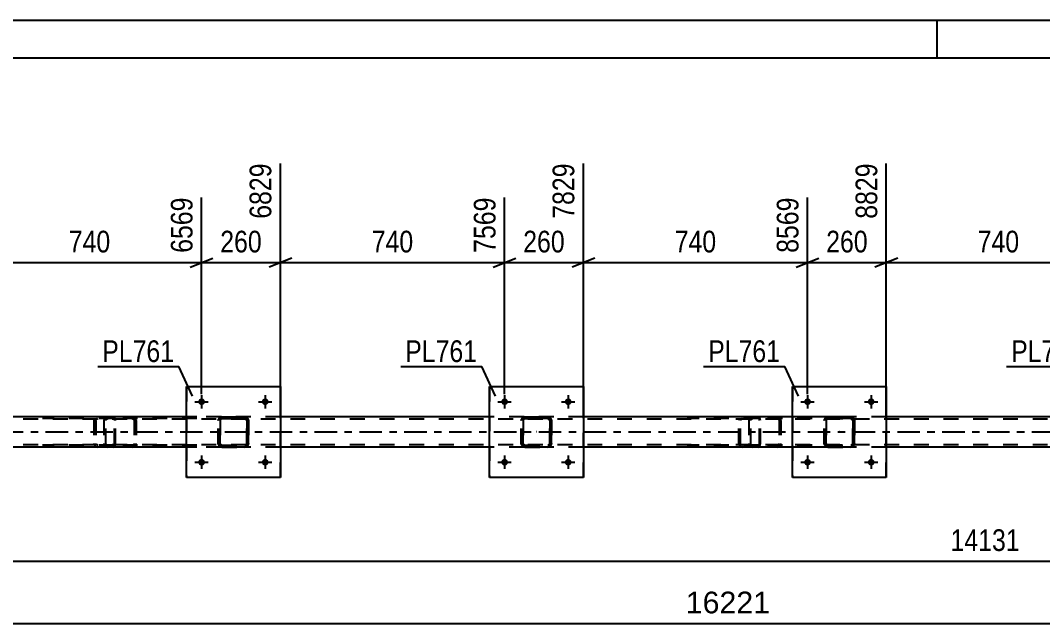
# Model space of a CAD drawing. Header units: millimetres. Extents: x 0 to 841, y 0 to 594.
# Drawn here: x 300 to 434.9, y 514.3 to 594 of the extents above; entities that cross this region are included whole.
import ezdxf

# ---------------------------------------------------------------- set-up
doc = ezdxf.new("R2010")
doc.units = ezdxf.units.MM
doc.linetypes.add('DXK_LINE_DOT2', pattern=[3.9198, 1.9599, -1.9599])
doc.linetypes.add('DXK_LINE_DOT3', pattern=[5.9187, 2.979, -0.9799, 0.9799, -0.9799])
doc.styles.add('Arial', font='ARIAL.TTF', dxfattribs={"height": 0.2})
doc.styles.add('Arial Narrow', font='ARIALN.TTF', dxfattribs={"height": 0.2})

# ---------------------------------------------------------------- blocks, each defined once
blk = doc.blocks.new('Unknown-317306913-1117')
at = {"color": 5, "linetype": 'Continuous'}
for p, q in [((841, 594), (0, 594)), ((421, 589), (421, 594)), ((836, 589), (5, 589))]:
    blk.add_line(p, q, dxfattribs=at)
blk = doc.blocks.new('Part-317306913-1240 - 1234')
at = {"color": 7, "linetype": 'DXK_LINE_DOT2'}
for p, q in [((312.25, 541.63), (302.85, 541.63)), ((312.25, 541.39), (302.85, 541.39)), ((309.69, 541.31), (309.66, 541.15)), ((309.66, 541.15), (309.66, 538.11)), ((309.7, 541.33), (309.69, 541.31)), ((309.91, 541.15), (309.93, 541.24)), ((309.91, 541.15), (309.91, 538.11)), ((309.93, 541.24), (309.98, 541.32)), ((310.16, 541.63), (309.97, 541.59)), ((309.98, 541.32), (310.06, 541.37)), ((310.06, 541.37), (310.16, 541.39)), ((310.98, 541.63), (310.98, 541.39)), ((312.36, 541.59), (312.25, 541.63)), ((312.25, 541.39), (312.3, 541.37)), ((312.3, 541.37), (312.35, 541.32)), ((312.35, 541.32), (312.38, 541.24)), ((312.44, 541.49), (312.36, 541.59)), ((312.38, 541.24), (312.39, 541.15)), ((312.39, 538.11), (312.39, 541.15)), ((312.5, 541.33), (312.44, 541.49)), ((312.52, 541.15), (312.5, 541.33)), ((312.52, 538.11), (312.52, 541.15)), ((312.25, 537.87), (302.85, 537.87)), ((312.25, 537.63), (302.85, 537.63)), ((309.66, 538.11), (309.66, 538.07)), ((309.66, 538.07), (309.69, 537.97)), ((309.69, 537.97), (309.7, 537.92)), ((309.93, 538.02), (309.91, 538.11)), ((309.98, 537.94), (309.93, 538.02)), ((309.97, 537.66), (310.16, 537.63)), ((310.06, 537.89), (309.98, 537.94)), ((310.16, 537.87), (310.06, 537.89)), ((310.98, 537.63), (310.98, 537.87)), ((312.3, 537.89), (312.25, 537.87)), ((312.25, 537.63), (312.36, 537.66)), ((312.35, 537.94), (312.3, 537.89)), ((312.38, 538.02), (312.35, 537.94)), ((312.36, 537.66), (312.44, 537.77)), ((312.39, 538.11), (312.38, 538.02)), ((312.44, 537.77), (312.5, 537.92)), ((312.5, 537.92), (312.52, 538.11))]:
    blk.add_line(p, q, dxfattribs=at)
blk.add_arc((310.15, 538.12), 0.492, 203.8494, 248.8059, dxfattribs=at)
blk = doc.blocks.new('Part-317306913-1422 - 1234')
at = {"color": 7, "linetype": 'DXK_LINE_DOT2'}
for p, q in [((311.01, 541.31), (310.98, 541.15)), ((310.98, 541.15), (310.98, 538.11)), ((311.01, 541.33), (311.01, 541.31)), ((311.23, 541.15), (311.25, 541.24)), ((311.23, 538.11), (311.23, 541.15)), ((311.25, 541.24), (311.31, 541.32)), ((311.49, 541.63), (311.29, 541.59)), ((311.31, 541.32), (311.39, 541.37)), ((311.39, 541.37), (311.49, 541.39)), ((323.26, 541.63), (311.49, 541.63)), ((323.26, 541.39), (311.49, 541.39)), ((314.92, 541.59), (314.72, 541.63)), ((314.72, 541.39), (314.82, 541.37)), ((314.82, 541.37), (314.9, 541.32)), ((314.9, 541.32), (314.96, 541.24)), ((314.96, 541.24), (314.98, 541.15)), ((314.98, 541.15), (314.98, 538.11)), ((315.2, 541.31), (315.19, 541.33)), ((315.23, 541.15), (315.2, 541.31)), ((315.23, 541.15), (315.23, 538.11)), ((310.98, 538.11), (310.98, 538.07)), ((310.98, 538.07), (311, 537.97)), ((311, 537.97), (311.01, 537.92)), ((311.25, 538.02), (311.23, 538.11)), ((311.31, 537.94), (311.25, 538.02)), ((311.29, 537.66), (311.49, 537.63)), ((311.39, 537.89), (311.31, 537.94)), ((311.49, 537.87), (311.39, 537.89)), ((323.26, 537.87), (311.49, 537.87)), ((323.26, 537.63), (311.49, 537.63)), ((314.82, 537.89), (314.72, 537.87)), ((314.72, 537.63), (314.92, 537.66)), ((314.9, 537.94), (314.82, 537.89)), ((314.96, 538.02), (314.9, 537.94)), ((314.98, 538.11), (314.96, 538.02)), ((315.19, 537.92), (315.2, 537.97)), ((315.2, 537.97), (315.23, 538.07)), ((315.23, 538.07), (315.23, 538.11))]:
    blk.add_line(p, q, dxfattribs=at)
for centre, start, end in [((314.74, 541.13), 24.32, 69.2417), ((311.47, 538.13), 204.32, 249.2417), ((314.74, 538.13), 290.7583, 335.68)]:
    blk.add_arc(centre, 0.496, start, end, dxfattribs=at)
blk = doc.blocks.new('Part-317306913-1241 - 1234')
at = {"color": 7, "linetype": 'DXK_LINE_DOT2'}
for p, q in [((397.39, 541.63), (387.98, 541.63)), ((397.39, 541.39), (387.98, 541.39)), ((394.83, 541.31), (394.79, 541.15)), ((394.79, 538.11), (394.79, 541.15)), ((394.83, 541.33), (394.83, 541.31)), ((395.04, 541.15), (395.06, 541.24)), ((395.04, 538.11), (395.04, 541.15)), ((395.06, 541.24), (395.12, 541.32)), ((395.29, 541.63), (395.1, 541.59)), ((395.12, 541.32), (395.2, 541.37)), ((395.2, 541.37), (395.29, 541.39)), ((396.11, 541.63), (396.11, 541.39)), ((397.49, 541.59), (397.39, 541.63)), ((397.39, 541.39), (397.44, 541.37)), ((397.44, 541.37), (397.48, 541.32)), ((397.48, 541.32), (397.51, 541.24)), ((397.58, 541.49), (397.49, 541.59)), ((397.51, 541.24), (397.52, 541.15)), ((397.52, 538.11), (397.52, 541.15)), ((397.64, 541.33), (397.58, 541.49)), ((397.66, 541.15), (397.64, 541.33)), ((397.66, 538.11), (397.66, 541.15)), ((397.39, 537.87), (387.98, 537.87)), ((397.39, 537.63), (387.98, 537.63)), ((394.79, 538.11), (394.8, 538.07)), ((394.8, 538.07), (394.82, 537.97)), ((394.82, 537.97), (394.83, 537.92)), ((395.06, 538.02), (395.04, 538.11)), ((395.12, 537.94), (395.06, 538.02)), ((395.1, 537.66), (395.29, 537.63)), ((395.2, 537.89), (395.12, 537.94)), ((395.29, 537.87), (395.2, 537.89)), ((396.11, 537.63), (396.11, 537.87)), ((397.44, 537.89), (397.39, 537.87)), ((397.39, 537.63), (397.49, 537.66)), ((397.48, 537.94), (397.44, 537.89)), ((397.51, 538.02), (397.48, 537.94)), ((397.49, 537.66), (397.58, 537.77)), ((397.52, 538.11), (397.51, 538.02)), ((397.58, 537.77), (397.64, 537.92)), ((397.64, 537.92), (397.66, 538.11))]:
    blk.add_line(p, q, dxfattribs=at)
blk.add_arc((395.28, 538.12), 0.492, 203.8494, 248.8059, dxfattribs=at)
blk = doc.blocks.new('Part-317306913-1372 - 1234')
at = {"color": 2, "linetype": 'Continuous'}
for p, q in [((401.88, 533.63), (401.88, 545.63)), ((401.88, 545.63), (401.88, 545.63)), ((401.88, 545.63), (414.28, 545.63)), ((414.28, 545.63), (414.28, 533.63)), ((401.88, 533.63), (401.88, 533.63)), ((414.28, 533.63), (401.88, 533.63))]:
    blk.add_line(p, q, dxfattribs=at)
at = {"color": 7, "linetype": 'DXK_LINE_DOT2'}
for p, q in [((401.88, 545.63), (401.88, 533.63)), ((401.88, 545.63), (401.88, 545.63)), ((414.28, 533.63), (414.28, 545.63)), ((401.88, 533.63), (401.88, 533.63))]:
    blk.add_line(p, q, dxfattribs=at)
blk = doc.blocks.new('Part-317306913-1355 - 1234')
at = {"color": 7, "linetype": 'DXK_LINE_DOT2'}
for p, q in [((326.07, 541.15), (326.11, 541.33)), ((326.07, 541.15), (326.08, 541.15)), ((326.07, 538.11), (326.07, 541.15)), ((326.12, 541.33), (326.08, 541.15)), ((326.08, 538.11), (326.08, 541.15)), ((326.33, 541.24), (326.31, 541.15)), ((326.32, 541.15), (326.31, 541.15)), ((326.31, 541.15), (326.31, 538.11)), ((326.32, 541.15), (326.34, 541.24)), ((326.32, 538.11), (326.32, 541.15)), ((326.38, 541.32), (326.33, 541.24)), ((326.34, 541.24), (326.39, 541.32)), ((326.37, 541.59), (326.55, 541.63)), ((326.56, 541.63), (326.38, 541.59)), ((326.46, 541.37), (326.38, 541.32)), ((326.39, 541.32), (326.47, 541.37)), ((326.55, 541.39), (326.46, 541.37)), ((326.47, 541.37), (326.56, 541.39)), ((326.56, 541.63), (326.55, 541.63)), ((326.55, 541.63), (329.59, 541.63)), ((326.55, 541.39), (326.56, 541.39)), ((329.59, 541.39), (326.55, 541.39)), ((326.56, 541.63), (329.6, 541.63)), ((326.56, 541.39), (329.6, 541.39)), ((329.59, 541.63), (329.6, 541.63)), ((329.59, 541.63), (329.78, 541.59)), ((329.6, 541.39), (329.59, 541.39)), ((329.69, 541.37), (329.59, 541.39)), ((329.78, 541.59), (329.6, 541.63)), ((329.6, 541.39), (329.69, 541.37)), ((329.69, 541.37), (329.69, 541.37)), ((329.69, 541.37), (329.77, 541.32)), ((329.76, 541.32), (329.69, 541.37)), ((329.82, 541.24), (329.76, 541.32)), ((329.77, 541.32), (329.82, 541.24)), ((329.82, 541.24), (329.84, 541.15)), ((329.83, 541.15), (329.82, 541.24)), ((329.84, 541.15), (329.83, 541.15)), ((329.83, 541.15), (329.83, 538.11)), ((329.84, 538.11), (329.84, 541.15)), ((330.04, 541.33), (330.07, 541.15)), ((330.08, 541.15), (330.04, 541.33)), ((330.08, 541.15), (330.07, 541.15)), ((330.07, 541.15), (330.07, 538.11)), ((330.08, 538.11), (330.08, 541.15)), ((326.08, 538.11), (326.07, 538.11)), ((326.11, 537.92), (326.07, 538.11)), ((326.08, 538.11), (326.12, 537.92)), ((326.31, 538.11), (326.32, 538.11)), ((326.31, 538.11), (326.33, 538.02)), ((326.34, 538.01), (326.32, 538.11)), ((326.33, 538.02), (326.38, 537.94)), ((326.39, 537.94), (326.34, 538.01)), ((326.37, 537.66), (326.38, 537.66)), ((326.55, 537.63), (326.37, 537.66)), ((326.38, 537.94), (326.46, 537.89)), ((326.38, 537.66), (326.56, 537.63)), ((326.47, 537.88), (326.39, 537.94)), ((326.46, 537.89), (326.55, 537.87)), ((326.56, 537.87), (326.47, 537.88)), ((326.56, 537.87), (326.55, 537.87)), ((326.55, 537.87), (329.59, 537.87)), ((326.56, 537.63), (326.55, 537.63)), ((326.55, 537.63), (329.59, 537.63)), ((326.56, 537.87), (329.6, 537.87)), ((326.56, 537.63), (329.6, 537.63)), ((329.59, 537.87), (329.69, 537.89)), ((329.59, 537.87), (329.6, 537.87)), ((329.78, 537.66), (329.59, 537.63)), ((329.59, 537.63), (329.6, 537.63)), ((329.69, 537.88), (329.6, 537.87)), ((329.6, 537.63), (329.78, 537.66)), ((329.77, 537.94), (329.69, 537.88)), ((329.69, 537.89), (329.76, 537.94)), ((329.76, 537.94), (329.82, 538.02)), ((329.82, 538.01), (329.77, 537.94)), ((329.84, 538.11), (329.82, 538.01)), ((329.82, 538.02), (329.83, 538.11)), ((329.83, 538.11), (329.84, 538.11)), ((330.07, 538.11), (330.04, 537.92)), ((330.04, 537.92), (330.08, 538.11)), ((330.07, 538.11), (330.08, 538.11))]:
    blk.add_line(p, q, dxfattribs=at)
at = {"color": 7, "linetype": 'DXK_LINE_DOT3'}
blk.add_line((328.08, 539.63), (328.07, 539.63), dxfattribs=at)
at = {"color": 7, "linetype": 'DXK_LINE_DOT2'}
for centre, start, end in [((326.55, 541.15), 112.5, 157.5), ((326.56, 541.15), 112.5, 157.5), ((329.59, 541.15), 22.5, 67.5), ((329.6, 541.15), 22.5, 67.5), ((326.55, 538.11), 202.5, 247.5), ((326.56, 538.11), 202.5, 247.5), ((329.59, 538.11), 292.5, 337.5), ((329.6, 538.11), 292.5, 337.5)]:
    blk.add_arc(centre, 0.48, start, end, dxfattribs=at)
blk = doc.blocks.new('Part-317306913-1360 - 1234')
at = {"color": 2, "linetype": 'Continuous'}
for p, q in [((321.88, 533.63), (321.88, 545.63)), ((321.88, 545.63), (321.88, 545.63)), ((321.88, 545.63), (334.28, 545.63)), ((334.28, 545.63), (334.28, 533.63)), ((321.88, 533.63), (321.88, 533.63)), ((334.28, 533.63), (321.88, 533.63))]:
    blk.add_line(p, q, dxfattribs=at)
at = {"color": 7, "linetype": 'DXK_LINE_DOT2'}
for p, q in [((321.88, 545.63), (321.88, 533.63)), ((321.88, 545.63), (321.88, 545.63)), ((334.28, 533.63), (334.28, 545.63)), ((321.88, 533.63), (321.88, 533.63))]:
    blk.add_line(p, q, dxfattribs=at)
blk = doc.blocks.new('Part-317306913-1361 - 1234')
at = {"color": 7, "linetype": 'DXK_LINE_DOT2'}
for p, q in [((366.08, 541.15), (366.11, 541.33)), ((366.12, 541.33), (366.08, 541.15)), ((366.08, 538.11), (366.08, 541.15)), ((366.08, 541.15), (366.08, 541.15)), ((366.08, 538.11), (366.08, 541.15)), ((366.32, 541.15), (366.34, 541.24)), ((366.34, 541.24), (366.32, 541.15)), ((366.32, 538.11), (366.32, 541.15)), ((366.32, 541.15), (366.32, 541.15)), ((366.32, 541.15), (366.32, 538.11)), ((366.34, 541.24), (366.39, 541.32)), ((366.39, 541.32), (366.34, 541.24)), ((366.37, 541.59), (366.56, 541.63)), ((366.56, 541.63), (366.38, 541.59)), ((366.39, 541.32), (366.47, 541.37)), ((366.46, 541.37), (366.39, 541.32)), ((366.56, 541.39), (366.46, 541.37)), ((366.47, 541.37), (366.56, 541.39)), ((366.56, 541.63), (369.6, 541.63)), ((366.56, 541.63), (366.56, 541.63)), ((366.56, 541.63), (369.6, 541.63)), ((366.56, 541.39), (369.6, 541.39)), ((366.56, 541.39), (366.56, 541.39)), ((369.6, 541.39), (366.56, 541.39)), ((369.6, 541.63), (369.6, 541.63)), ((369.6, 541.63), (369.78, 541.59)), ((369.79, 541.59), (369.6, 541.63)), ((369.6, 541.39), (369.6, 541.39)), ((369.6, 541.39), (369.69, 541.37)), ((369.69, 541.37), (369.6, 541.39)), ((369.69, 541.37), (369.69, 541.37)), ((369.69, 541.37), (369.77, 541.32)), ((369.77, 541.32), (369.69, 541.37)), ((369.77, 541.32), (369.82, 541.24)), ((369.82, 541.24), (369.77, 541.32)), ((369.82, 541.24), (369.84, 541.15)), ((369.84, 541.15), (369.82, 541.24)), ((369.84, 538.11), (369.84, 541.15)), ((369.84, 541.15), (369.84, 541.15)), ((369.84, 541.15), (369.84, 538.11)), ((370.04, 541.33), (370.08, 541.15)), ((370.08, 541.15), (370.04, 541.33)), ((370.08, 538.11), (370.08, 541.15)), ((370.08, 541.15), (370.08, 541.15)), ((370.08, 541.15), (370.08, 538.11)), ((366.08, 538.11), (366.08, 538.11)), ((366.11, 537.92), (366.08, 538.11)), ((366.08, 538.11), (366.12, 537.92)), ((366.32, 538.11), (366.32, 538.11)), ((366.34, 538.01), (366.32, 538.11)), ((366.32, 538.11), (366.34, 538.02)), ((366.34, 538.02), (366.39, 537.94)), ((366.39, 537.94), (366.34, 538.01)), ((366.37, 537.66), (366.38, 537.66)), ((366.56, 537.63), (366.37, 537.66)), ((366.38, 537.66), (366.56, 537.63)), ((366.47, 537.88), (366.39, 537.94)), ((366.39, 537.94), (366.46, 537.89)), ((366.46, 537.89), (366.56, 537.87)), ((366.56, 537.87), (366.47, 537.88)), ((366.56, 537.87), (369.6, 537.87)), ((366.56, 537.87), (366.56, 537.87)), ((366.56, 537.87), (369.6, 537.87)), ((366.56, 537.63), (369.6, 537.63)), ((366.56, 537.63), (366.56, 537.63)), ((366.56, 537.63), (369.6, 537.63)), ((369.6, 537.87), (369.69, 537.89)), ((369.69, 537.88), (369.6, 537.87)), ((369.6, 537.87), (369.6, 537.87)), ((369.78, 537.66), (369.6, 537.63)), ((369.6, 537.63), (369.79, 537.66)), ((369.6, 537.63), (369.6, 537.63)), ((369.77, 537.94), (369.69, 537.88)), ((369.69, 537.89), (369.77, 537.94)), ((369.77, 537.94), (369.82, 538.02)), ((369.82, 538.01), (369.77, 537.94)), ((369.84, 538.11), (369.82, 538.01)), ((369.82, 538.02), (369.84, 538.11)), ((369.84, 538.11), (369.84, 538.11)), ((370.08, 538.11), (370.04, 537.92)), ((370.04, 537.92), (370.08, 538.11)), ((370.08, 538.11), (370.08, 538.11))]:
    blk.add_line(p, q, dxfattribs=at)
at = {"color": 7, "linetype": 'DXK_LINE_DOT3'}
blk.add_line((368.08, 539.63), (368.07, 539.63), dxfattribs=at)
at = {"color": 7, "linetype": 'DXK_LINE_DOT2'}
for centre, start, end in [((366.56, 541.15), 112.5, 157.5), ((366.56, 541.15), 112.5, 157.5), ((369.6, 541.15), 22.5, 67.5), ((369.6, 541.15), 22.5, 67.5), ((366.56, 538.11), 202.5, 247.5), ((366.56, 538.11), 202.5, 247.5), ((369.6, 538.11), 292.5, 337.5), ((369.6, 538.11), 292.5, 337.5)]:
    blk.add_arc(centre, 0.48, start, end, dxfattribs=at)
blk = doc.blocks.new('Part-317306913-1366 - 1234')
at = {"color": 2, "linetype": 'Continuous'}
for p, q in [((361.88, 533.63), (361.88, 545.63)), ((361.88, 545.63), (361.88, 545.63)), ((361.88, 545.63), (374.28, 545.63)), ((374.28, 545.63), (374.28, 533.63)), ((361.88, 533.63), (361.88, 533.63)), ((374.28, 533.63), (361.88, 533.63))]:
    blk.add_line(p, q, dxfattribs=at)
at = {"color": 7, "linetype": 'DXK_LINE_DOT2'}
for p, q in [((361.88, 545.63), (361.88, 533.63)), ((361.88, 545.63), (361.88, 545.63)), ((374.28, 533.63), (374.28, 545.63)), ((361.88, 533.63), (361.88, 533.63))]:
    blk.add_line(p, q, dxfattribs=at)
blk = doc.blocks.new('Part-317306913-1367 - 1234')
at = {"color": 7, "linetype": 'DXK_LINE_DOT2'}
for p, q in [((406.08, 541.15), (406.11, 541.33)), ((406.12, 541.33), (406.08, 541.15)), ((406.08, 538.11), (406.08, 541.15)), ((406.08, 541.15), (406.08, 541.15)), ((406.08, 538.11), (406.08, 541.15)), ((406.32, 541.15), (406.34, 541.24)), ((406.33, 541.24), (406.32, 541.15)), ((406.32, 538.11), (406.32, 541.15)), ((406.32, 541.15), (406.32, 541.15)), ((406.32, 541.15), (406.32, 538.11)), ((406.39, 541.32), (406.33, 541.24)), ((406.34, 541.24), (406.39, 541.32)), ((406.37, 541.59), (406.56, 541.63)), ((406.56, 541.63), (406.38, 541.59)), ((406.39, 541.32), (406.47, 541.37)), ((406.46, 541.37), (406.39, 541.32)), ((406.56, 541.39), (406.46, 541.37)), ((406.47, 541.37), (406.56, 541.39)), ((406.56, 541.63), (409.6, 541.63)), ((406.56, 541.63), (406.56, 541.63)), ((406.56, 541.63), (409.6, 541.63)), ((406.56, 541.39), (409.6, 541.39)), ((406.56, 541.39), (406.56, 541.39)), ((409.6, 541.39), (406.56, 541.39)), ((409.6, 541.63), (409.6, 541.63)), ((409.6, 541.63), (409.78, 541.59)), ((409.78, 541.59), (409.6, 541.63)), ((409.6, 541.39), (409.6, 541.39)), ((409.6, 541.39), (409.69, 541.37)), ((409.69, 541.37), (409.6, 541.39)), ((409.69, 541.37), (409.69, 541.37)), ((409.69, 541.37), (409.77, 541.32)), ((409.77, 541.32), (409.69, 541.37)), ((409.77, 541.32), (409.82, 541.24)), ((409.82, 541.24), (409.77, 541.32)), ((409.82, 541.24), (409.84, 541.15)), ((409.84, 541.15), (409.82, 541.24)), ((409.84, 538.11), (409.84, 541.15)), ((409.84, 541.15), (409.84, 541.15)), ((409.84, 541.15), (409.84, 538.11)), ((410.04, 541.33), (410.08, 541.15)), ((410.08, 541.15), (410.04, 541.33)), ((410.08, 538.11), (410.08, 541.15)), ((410.08, 541.15), (410.08, 541.15)), ((410.08, 541.15), (410.08, 538.11)), ((406.08, 538.11), (406.08, 538.11)), ((406.11, 537.92), (406.08, 538.11)), ((406.08, 538.11), (406.12, 537.92)), ((406.32, 538.11), (406.32, 538.11)), ((406.34, 538.01), (406.32, 538.11)), ((406.32, 538.11), (406.33, 538.02)), ((406.33, 538.02), (406.39, 537.94)), ((406.39, 537.94), (406.34, 538.01)), ((406.37, 537.66), (406.38, 537.66)), ((406.56, 537.63), (406.37, 537.66)), ((406.38, 537.66), (406.56, 537.63)), ((406.47, 537.88), (406.39, 537.94)), ((406.39, 537.94), (406.46, 537.89)), ((406.46, 537.89), (406.56, 537.87)), ((406.56, 537.87), (406.47, 537.88)), ((406.56, 537.87), (409.6, 537.87)), ((406.56, 537.87), (406.56, 537.87)), ((406.56, 537.87), (409.6, 537.87)), ((406.56, 537.63), (409.6, 537.63)), ((406.56, 537.63), (406.56, 537.63)), ((406.56, 537.63), (409.6, 537.63)), ((409.6, 537.87), (409.69, 537.89)), ((409.69, 537.88), (409.6, 537.87)), ((409.6, 537.87), (409.6, 537.87)), ((409.78, 537.66), (409.6, 537.63)), ((409.6, 537.63), (409.78, 537.66)), ((409.6, 537.63), (409.6, 537.63)), ((409.77, 537.94), (409.69, 537.88)), ((409.69, 537.89), (409.77, 537.94)), ((409.77, 537.94), (409.82, 538.02)), ((409.82, 538.01), (409.77, 537.94)), ((409.84, 538.11), (409.82, 538.01)), ((409.82, 538.02), (409.84, 538.11)), ((409.84, 538.11), (409.84, 538.11)), ((410.08, 538.11), (410.04, 537.92)), ((410.04, 537.92), (410.08, 538.11)), ((410.08, 538.11), (410.08, 538.11))]:
    blk.add_line(p, q, dxfattribs=at)
at = {"color": 7, "linetype": 'DXK_LINE_DOT3'}
blk.add_line((408.08, 539.63), (408.07, 539.63), dxfattribs=at)
at = {"color": 7, "linetype": 'DXK_LINE_DOT2'}
for centre, start, end in [((406.56, 541.15), 112.5, 157.5), ((406.56, 541.15), 112.5, 157.5), ((409.6, 541.15), 22.5, 67.5), ((409.6, 541.15), 22.5, 67.5), ((406.56, 538.11), 202.5, 247.5), ((406.56, 538.11), 202.5, 247.5), ((409.6, 538.11), 292.5, 337.5), ((409.6, 538.11), 292.5, 337.5)]:
    blk.add_arc(centre, 0.48, start, end, dxfattribs=at)
blk = doc.blocks.new('Part-317306913-1421 - 1234')
at = {"color": 7, "linetype": 'DXK_LINE_DOT2'}
for p, q in [((396.14, 541.31), (396.11, 541.15)), ((396.11, 541.15), (396.11, 538.11)), ((396.15, 541.33), (396.14, 541.31)), ((396.37, 541.15), (396.38, 541.24)), ((396.37, 538.11), (396.37, 541.15)), ((396.38, 541.24), (396.44, 541.32)), ((396.62, 541.63), (396.43, 541.59)), ((396.44, 541.32), (396.52, 541.37)), ((396.52, 541.37), (396.62, 541.39)), ((408.4, 541.63), (396.62, 541.63)), ((408.4, 541.39), (396.62, 541.39)), ((400.05, 541.59), (399.86, 541.63)), ((399.86, 541.39), (399.95, 541.37)), ((399.95, 541.37), (400.04, 541.32)), ((400.04, 541.32), (400.09, 541.24)), ((400.09, 541.24), (400.11, 541.15)), ((400.11, 541.15), (400.11, 538.11)), ((400.33, 541.31), (400.33, 541.33)), ((400.37, 541.15), (400.33, 541.31)), ((400.37, 541.15), (400.37, 538.11)), ((396.11, 538.11), (396.12, 538.07)), ((396.12, 538.07), (396.14, 537.97)), ((396.14, 537.97), (396.15, 537.92)), ((396.38, 538.02), (396.37, 538.11)), ((396.44, 537.94), (396.38, 538.02)), ((396.43, 537.66), (396.62, 537.63)), ((396.52, 537.89), (396.44, 537.94)), ((396.62, 537.87), (396.52, 537.89)), ((408.4, 537.87), (396.62, 537.87)), ((408.4, 537.63), (396.62, 537.63)), ((399.95, 537.89), (399.86, 537.87)), ((399.86, 537.63), (400.05, 537.66)), ((400.04, 537.94), (399.95, 537.89)), ((400.09, 538.02), (400.04, 537.94)), ((400.11, 538.11), (400.09, 538.02)), ((400.33, 537.92), (400.34, 537.97)), ((400.34, 537.97), (400.36, 538.07)), ((400.36, 538.07), (400.37, 538.11))]:
    blk.add_line(p, q, dxfattribs=at)
for centre, start, end in [((399.88, 541.13), 24.32, 69.2417), ((396.6, 538.13), 204.32, 249.2417), ((399.88, 538.13), 290.7583, 335.68)]:
    blk.add_arc(centre, 0.496, start, end, dxfattribs=at)
blk = doc.blocks.new('Part-317306913-1468 - 1234')
at = {"color": 7, "linetype": 'DXK_LINE_DOT2'}
for p, q in [((709.95, 541.31), (113.88, 541.31)), ((334.28, 541.63), (321.88, 541.63)), ((374.28, 541.63), (361.88, 541.63)), ((414.28, 541.63), (401.88, 541.63)), ((709.95, 537.95), (113.88, 537.95)), ((334.28, 537.63), (321.88, 537.63)), ((374.28, 537.63), (361.88, 537.63)), ((414.28, 537.63), (401.88, 537.63))]:
    blk.add_line(p, q, dxfattribs=at)
at = {"color": 2, "linetype": 'Continuous'}
for p, q in [((321.88, 541.63), (294.28, 541.63)), ((361.88, 541.63), (334.28, 541.63)), ((401.88, 541.63), (374.28, 541.63)), ((441.88, 541.63), (414.28, 541.63)), ((321.88, 537.63), (294.28, 537.63)), ((361.88, 537.63), (334.28, 537.63)), ((401.88, 537.63), (374.28, 537.63)), ((441.88, 537.63), (414.28, 537.63))]:
    blk.add_line(p, q, dxfattribs=at)
at = {"color": 7, "linetype": 'DXK_LINE_DOT3'}
blk.add_line((113.88, 539.63), (709.95, 539.63), dxfattribs=at)
blk = doc.blocks.new('Bolt-317306913-1486 - 1234')
at = {"linetype": 'Continuous'}
for points in [[(323.44, 535.63), (323.45, 535.72), (323.48, 535.81), (323.52, 535.89), (323.58, 535.95), (323.66, 536.01), (323.74, 536.05), (323.83, 536.06), (323.93, 536.06), (324.02, 536.05), (324.1, 536.01), (324.17, 535.95), (324.24, 535.89), (324.28, 535.81), (324.31, 535.72), (324.32, 535.63), (324.31, 535.54), (324.28, 535.45), (324.24, 535.37), (324.17, 535.3), (324.1, 535.25), (324.02, 535.21), (323.93, 535.19), (323.83, 535.19), (323.74, 535.21), (323.66, 535.25), (323.58, 535.3), (323.52, 535.37), (323.48, 535.45), (323.45, 535.54)], [(331.84, 535.63), (331.85, 535.72), (331.88, 535.81), (331.92, 535.89), (331.98, 535.95), (332.06, 536.01), (332.14, 536.05), (332.23, 536.06), (332.33, 536.06), (332.42, 536.05), (332.5, 536.01), (332.57, 535.95), (332.64, 535.89), (332.68, 535.81), (332.71, 535.72), (332.72, 535.63), (332.71, 535.54), (332.68, 535.45), (332.64, 535.37), (332.57, 535.3), (332.5, 535.25), (332.42, 535.21), (332.33, 535.19), (332.23, 535.19), (332.14, 535.21), (332.06, 535.25), (331.98, 535.3), (331.92, 535.37), (331.88, 535.45), (331.85, 535.54)]]:
    blk.add_hatch(color=1, dxfattribs=at).paths.add_polyline_path(points)
at = {"color": 1, "linetype": 'Continuous'}
for p, q in [((323.88, 536.51), (323.88, 534.75)), ((332.28, 536.51), (332.28, 534.75)), ((323, 535.63), (324.76, 535.63)), ((331.4, 535.63), (333.16, 535.63))]:
    blk.add_line(p, q, dxfattribs=at)
blk = doc.blocks.new('Bolt-317306913-1487 - 1234')
at = {"linetype": 'Continuous'}
for points in [[(323.44, 543.63), (323.45, 543.72), (323.48, 543.81), (323.52, 543.89), (323.58, 543.95), (323.66, 544.01), (323.74, 544.05), (323.83, 544.06), (323.93, 544.06), (324.02, 544.05), (324.1, 544.01), (324.17, 543.95), (324.24, 543.89), (324.28, 543.81), (324.31, 543.72), (324.32, 543.63), (324.31, 543.54), (324.28, 543.45), (324.24, 543.37), (324.17, 543.3), (324.1, 543.25), (324.02, 543.21), (323.93, 543.19), (323.83, 543.19), (323.74, 543.21), (323.66, 543.25), (323.58, 543.3), (323.52, 543.37), (323.48, 543.45), (323.45, 543.54)], [(331.84, 543.63), (331.85, 543.72), (331.88, 543.81), (331.92, 543.89), (331.98, 543.95), (332.06, 544.01), (332.14, 544.05), (332.23, 544.06), (332.33, 544.06), (332.42, 544.05), (332.5, 544.01), (332.57, 543.95), (332.64, 543.89), (332.68, 543.81), (332.71, 543.72), (332.72, 543.63), (332.71, 543.54), (332.68, 543.45), (332.64, 543.37), (332.57, 543.3), (332.5, 543.25), (332.42, 543.21), (332.33, 543.19), (332.23, 543.19), (332.14, 543.21), (332.06, 543.25), (331.98, 543.3), (331.92, 543.37), (331.88, 543.45), (331.85, 543.54)]]:
    blk.add_hatch(color=1, dxfattribs=at).paths.add_polyline_path(points)
at = {"color": 1, "linetype": 'Continuous'}
for p, q in [((323.88, 544.51), (323.88, 542.75)), ((332.28, 544.51), (332.28, 542.75)), ((323, 543.63), (324.76, 543.63)), ((331.4, 543.63), (333.16, 543.63))]:
    blk.add_line(p, q, dxfattribs=at)
blk = doc.blocks.new('Bolt-317306913-1488 - 1234')
at = {"linetype": 'Continuous'}
for points in [[(363.44, 535.63), (363.45, 535.72), (363.48, 535.81), (363.53, 535.89), (363.59, 535.95), (363.66, 536.01), (363.75, 536.05), (363.84, 536.06), (363.93, 536.06), (364.02, 536.05), (364.1, 536.01), (364.18, 535.95), (364.24, 535.89), (364.28, 535.81), (364.31, 535.72), (364.32, 535.63), (364.31, 535.54), (364.28, 535.45), (364.24, 535.37), (364.18, 535.3), (364.1, 535.25), (364.02, 535.21), (363.93, 535.19), (363.84, 535.19), (363.75, 535.21), (363.66, 535.25), (363.59, 535.3), (363.53, 535.37), (363.48, 535.45), (363.45, 535.54)], [(371.84, 535.63), (371.85, 535.72), (371.88, 535.81), (371.93, 535.89), (371.99, 535.95), (372.06, 536.01), (372.15, 536.05), (372.24, 536.06), (372.33, 536.06), (372.42, 536.05), (372.5, 536.01), (372.58, 535.95), (372.64, 535.89), (372.68, 535.81), (372.71, 535.72), (372.72, 535.63), (372.71, 535.54), (372.68, 535.45), (372.64, 535.37), (372.58, 535.3), (372.5, 535.25), (372.42, 535.21), (372.33, 535.19), (372.24, 535.19), (372.15, 535.21), (372.06, 535.25), (371.99, 535.3), (371.93, 535.37), (371.88, 535.45), (371.85, 535.54)]]:
    blk.add_hatch(color=1, dxfattribs=at).paths.add_polyline_path(points)
at = {"color": 1, "linetype": 'Continuous'}
for p, q in [((363.88, 536.51), (363.88, 534.75)), ((372.28, 536.51), (372.28, 534.75)), ((363, 535.63), (364.76, 535.63)), ((371.4, 535.63), (373.16, 535.63))]:
    blk.add_line(p, q, dxfattribs=at)
blk = doc.blocks.new('Bolt-317306913-1489 - 1234')
at = {"linetype": 'Continuous'}
for points in [[(363.44, 543.63), (363.45, 543.72), (363.48, 543.81), (363.53, 543.89), (363.59, 543.95), (363.66, 544.01), (363.75, 544.05), (363.84, 544.06), (363.93, 544.06), (364.02, 544.05), (364.1, 544.01), (364.18, 543.95), (364.24, 543.89), (364.28, 543.81), (364.31, 543.72), (364.32, 543.63), (364.31, 543.54), (364.28, 543.45), (364.24, 543.37), (364.18, 543.3), (364.1, 543.25), (364.02, 543.21), (363.93, 543.19), (363.84, 543.19), (363.75, 543.21), (363.66, 543.25), (363.59, 543.3), (363.53, 543.37), (363.48, 543.45), (363.45, 543.54)], [(371.84, 543.63), (371.85, 543.72), (371.88, 543.81), (371.93, 543.89), (371.99, 543.95), (372.06, 544.01), (372.15, 544.05), (372.24, 544.06), (372.33, 544.06), (372.42, 544.05), (372.5, 544.01), (372.58, 543.95), (372.64, 543.89), (372.68, 543.81), (372.71, 543.72), (372.72, 543.63), (372.71, 543.54), (372.68, 543.45), (372.64, 543.37), (372.58, 543.3), (372.5, 543.25), (372.42, 543.21), (372.33, 543.19), (372.24, 543.19), (372.15, 543.21), (372.06, 543.25), (371.99, 543.3), (371.93, 543.37), (371.88, 543.45), (371.85, 543.54)]]:
    blk.add_hatch(color=1, dxfattribs=at).paths.add_polyline_path(points)
at = {"color": 1, "linetype": 'Continuous'}
for p, q in [((363.88, 544.51), (363.88, 542.75)), ((372.28, 544.51), (372.28, 542.75)), ((363, 543.63), (364.76, 543.63)), ((371.4, 543.63), (373.16, 543.63))]:
    blk.add_line(p, q, dxfattribs=at)
blk = doc.blocks.new('Bolt-317306913-1490 - 1234')
at = {"linetype": 'Continuous'}
for points in [[(403.44, 535.63), (403.45, 535.72), (403.48, 535.81), (403.53, 535.89), (403.59, 535.95), (403.66, 536.01), (403.75, 536.05), (403.84, 536.06), (403.93, 536.06), (404.02, 536.05), (404.1, 536.01), (404.18, 535.95), (404.24, 535.89), (404.28, 535.81), (404.31, 535.72), (404.32, 535.63), (404.31, 535.54), (404.28, 535.45), (404.24, 535.37), (404.18, 535.3), (404.1, 535.25), (404.02, 535.21), (403.93, 535.19), (403.84, 535.19), (403.75, 535.21), (403.66, 535.25), (403.59, 535.3), (403.53, 535.37), (403.48, 535.45), (403.45, 535.54)], [(411.84, 535.63), (411.85, 535.72), (411.88, 535.81), (411.93, 535.89), (411.99, 535.95), (412.06, 536.01), (412.15, 536.05), (412.24, 536.06), (412.33, 536.06), (412.42, 536.05), (412.5, 536.01), (412.58, 535.95), (412.64, 535.89), (412.68, 535.81), (412.71, 535.72), (412.72, 535.63), (412.71, 535.54), (412.68, 535.45), (412.64, 535.37), (412.58, 535.3), (412.5, 535.25), (412.42, 535.21), (412.33, 535.19), (412.24, 535.19), (412.15, 535.21), (412.06, 535.25), (411.99, 535.3), (411.93, 535.37), (411.88, 535.45), (411.85, 535.54)]]:
    blk.add_hatch(color=1, dxfattribs=at).paths.add_polyline_path(points)
at = {"color": 1, "linetype": 'Continuous'}
for p, q in [((403.88, 536.51), (403.88, 534.75)), ((412.28, 536.51), (412.28, 534.75)), ((403, 535.63), (404.76, 535.63)), ((411.4, 535.63), (413.16, 535.63))]:
    blk.add_line(p, q, dxfattribs=at)
blk = doc.blocks.new('Bolt-317306913-1491 - 1234')
at = {"linetype": 'Continuous'}
for points in [[(403.44, 543.63), (403.45, 543.72), (403.48, 543.81), (403.53, 543.89), (403.59, 543.95), (403.66, 544.01), (403.75, 544.05), (403.84, 544.06), (403.93, 544.06), (404.02, 544.05), (404.1, 544.01), (404.18, 543.95), (404.24, 543.89), (404.28, 543.81), (404.31, 543.72), (404.32, 543.63), (404.31, 543.54), (404.28, 543.45), (404.24, 543.37), (404.18, 543.3), (404.1, 543.25), (404.02, 543.21), (403.93, 543.19), (403.84, 543.19), (403.75, 543.21), (403.66, 543.25), (403.59, 543.3), (403.53, 543.37), (403.48, 543.45), (403.45, 543.54)], [(411.84, 543.63), (411.85, 543.72), (411.88, 543.81), (411.93, 543.89), (411.99, 543.95), (412.06, 544.01), (412.15, 544.05), (412.24, 544.06), (412.33, 544.06), (412.42, 544.05), (412.5, 544.01), (412.58, 543.95), (412.64, 543.89), (412.68, 543.81), (412.71, 543.72), (412.72, 543.63), (412.71, 543.54), (412.68, 543.45), (412.64, 543.37), (412.58, 543.3), (412.5, 543.25), (412.42, 543.21), (412.33, 543.19), (412.24, 543.19), (412.15, 543.21), (412.06, 543.25), (411.99, 543.3), (411.93, 543.37), (411.88, 543.45), (411.85, 543.54)]]:
    blk.add_hatch(color=1, dxfattribs=at).paths.add_polyline_path(points)
at = {"color": 1, "linetype": 'Continuous'}
for p, q in [((403.88, 544.51), (403.88, 542.75)), ((412.28, 544.51), (412.28, 542.75)), ((403, 543.63), (404.76, 543.63)), ((411.4, 543.63), (413.16, 543.63))]:
    blk.add_line(p, q, dxfattribs=at)
blk = doc.blocks.new('StraightDimension-317306913-2066 - 1234')
at = {"color": 7, "linetype": 'Continuous'}
blk.add_line((76.76, 514.32), (709.95, 514.32), dxfattribs=at)
at = {"color": 0}
blk.add_wipeout([(399.52, 515.07), (399.52, 519.27), (387.2, 519.27), (387.2, 515.07)], dxfattribs=at)
at = {"color": 3, "style": 'Arial'}
blk.add_text('16221', height=2.865, dxfattribs=at).set_placement((387.8, 515.67))
blk = doc.blocks.new('StraightDimension-317306913-21028 - 1234')
at = {"color": 7, "linetype": 'Continuous'}
for p, q in [((414.28, 542.63), (414.28, 575.11)), ((443.88, 544.63), (443.88, 570.61)), ((415.78, 562.6), (412.78, 561.4)), ((414.28, 562), (443.88, 562)), ((442.38, 561.4), (445.38, 562.6))]:
    blk.add_line(p, q, dxfattribs=at)
at = {"color": 0}
blk.add_wipeout([(432.42, 562.75), (432.42, 566.95), (425.74, 566.95), (425.74, 562.75)], dxfattribs=at)
at = {"color": 3, "style": 'Arial Narrow'}
blk.add_text('740', height=2.863, dxfattribs=at).set_placement((426.34, 563.35))
at = {"color": 0, "linetype": 'Continuous'}
blk.add_wipeout([(443.28, 571.21), (439.08, 571.21), (439.08, 562.7), (443.28, 562.7)], dxfattribs=at)
at = {"color": 3, "linetype": 'Continuous', "style": 'Arial Narrow'}
blk.add_text('9569', height=2.863, rotation=90.0002, dxfattribs=at).set_placement((442.68, 563.3))
blk = doc.blocks.new('StraightDimension-317306913-21032 - 1234')
at = {"color": 7, "linetype": 'Continuous'}
for p, q in [((334.28, 542.63), (334.28, 575.11)), ((363.88, 544.63), (363.88, 570.61)), ((335.78, 562.6), (332.78, 561.4)), ((334.28, 562), (363.88, 562)), ((362.38, 561.4), (365.38, 562.6))]:
    blk.add_line(p, q, dxfattribs=at)
at = {"color": 0}
blk.add_wipeout([(352.42, 562.75), (352.42, 566.95), (345.74, 566.95), (345.74, 562.75)], dxfattribs=at)
at = {"color": 3, "style": 'Arial Narrow'}
blk.add_text('740', height=2.863, dxfattribs=at).set_placement((346.34, 563.35))
at = {"color": 0, "linetype": 'Continuous'}
blk.add_wipeout([(363.28, 571.21), (359.08, 571.21), (359.08, 562.7), (363.28, 562.7)], dxfattribs=at)
at = {"color": 3, "linetype": 'Continuous', "style": 'Arial Narrow'}
blk.add_text('7569', height=2.863, rotation=90.0002, dxfattribs=at).set_placement((362.68, 563.3))
blk = doc.blocks.new('StraightDimension-317306913-21029 - 1234')
at = {"color": 7, "linetype": 'Continuous'}
for p, q in [((414.28, 542.63), (414.28, 575.11)), ((403.88, 544.63), (403.88, 570.61)), ((402.38, 561.4), (405.38, 562.6)), ((403.88, 562), (414.28, 562)), ((415.78, 562.6), (412.78, 561.4))]:
    blk.add_line(p, q, dxfattribs=at)
at = {"color": 0}
blk.add_wipeout([(412.42, 562.75), (412.42, 566.95), (405.74, 566.95), (405.74, 562.75)], dxfattribs=at)
at = {"color": 3, "style": 'Arial Narrow'}
blk.add_text('260', height=2.863, dxfattribs=at).set_placement((406.34, 563.35))
at = {"color": 0, "linetype": 'Continuous'}
blk.add_wipeout([(413.68, 575.71), (409.48, 575.71), (409.48, 567.2), (413.68, 567.2)], dxfattribs=at)
at = {"color": 3, "linetype": 'Continuous', "style": 'Arial Narrow'}
blk.add_text('8829', height=2.863, rotation=90.0002, dxfattribs=at).set_placement((413.08, 567.8))
blk = doc.blocks.new('StraightDimension-317306913-13722 - 1234')
at = {"color": 7, "linetype": 'Continuous'}
blk.add_line((144.7, 522.56), (709.95, 522.56), dxfattribs=at)
at = {"color": 0}
blk.add_wipeout([(432.5, 523.31), (432.5, 527.51), (422.16, 527.51), (422.16, 523.31)], dxfattribs=at)
at = {"color": 3, "style": 'Arial Narrow'}
blk.add_text('14131', height=2.863, dxfattribs=at).set_placement((422.76, 523.91))
blk = doc.blocks.new('StraightDimension-317306913-21030 - 1234')
at = {"color": 7, "linetype": 'Continuous'}
for p, q in [((374.28, 542.63), (374.28, 575.11)), ((403.88, 544.63), (403.88, 570.61)), ((375.78, 562.6), (372.78, 561.4)), ((374.28, 562), (403.88, 562)), ((402.38, 561.4), (405.38, 562.6))]:
    blk.add_line(p, q, dxfattribs=at)
at = {"color": 0}
blk.add_wipeout([(392.42, 562.75), (392.42, 566.95), (385.74, 566.95), (385.74, 562.75)], dxfattribs=at)
at = {"color": 3, "style": 'Arial Narrow'}
blk.add_text('740', height=2.863, dxfattribs=at).set_placement((386.34, 563.35))
at = {"color": 0, "linetype": 'Continuous'}
blk.add_wipeout([(403.28, 571.21), (399.08, 571.21), (399.08, 562.7), (403.28, 562.7)], dxfattribs=at)
at = {"color": 3, "linetype": 'Continuous', "style": 'Arial Narrow'}
blk.add_text('8569', height=2.863, rotation=90.0002, dxfattribs=at).set_placement((402.68, 563.3))
blk = doc.blocks.new('StraightDimension-317306913-21031 - 1234')
at = {"color": 7, "linetype": 'Continuous'}
for p, q in [((374.28, 542.63), (374.28, 575.11)), ((363.88, 544.63), (363.88, 570.61)), ((362.38, 561.4), (365.38, 562.6)), ((363.88, 562), (374.28, 562)), ((375.78, 562.6), (372.78, 561.4))]:
    blk.add_line(p, q, dxfattribs=at)
at = {"color": 0}
blk.add_wipeout([(372.42, 562.75), (372.42, 566.95), (365.74, 566.95), (365.74, 562.75)], dxfattribs=at)
at = {"color": 3, "style": 'Arial Narrow'}
blk.add_text('260', height=2.863, dxfattribs=at).set_placement((366.34, 563.35))
at = {"color": 0, "linetype": 'Continuous'}
blk.add_wipeout([(373.68, 575.71), (369.48, 575.71), (369.48, 567.2), (373.68, 567.2)], dxfattribs=at)
at = {"color": 3, "linetype": 'Continuous', "style": 'Arial Narrow'}
blk.add_text('7829', height=2.863, rotation=90.0002, dxfattribs=at).set_placement((373.08, 567.8))
blk = doc.blocks.new('StraightDimension-317306913-21033 - 1234')
at = {"color": 7, "linetype": 'Continuous'}
for p, q in [((334.28, 542.63), (334.28, 575.11)), ((323.88, 544.63), (323.88, 570.61)), ((322.38, 561.4), (325.38, 562.6)), ((323.88, 562), (334.28, 562)), ((335.78, 562.6), (332.78, 561.4))]:
    blk.add_line(p, q, dxfattribs=at)
at = {"color": 0}
blk.add_wipeout([(332.42, 562.75), (332.42, 566.95), (325.74, 566.95), (325.74, 562.75)], dxfattribs=at)
at = {"color": 3, "style": 'Arial Narrow'}
blk.add_text('260', height=2.863, dxfattribs=at).set_placement((326.34, 563.35))
at = {"color": 0, "linetype": 'Continuous'}
blk.add_wipeout([(333.68, 575.71), (329.48, 575.71), (329.48, 567.2), (333.68, 567.2)], dxfattribs=at)
at = {"color": 3, "linetype": 'Continuous', "style": 'Arial Narrow'}
blk.add_text('6829', height=2.863, rotation=90.0002, dxfattribs=at).set_placement((333.08, 567.8))
blk = doc.blocks.new('StraightDimension-317306913-21034 - 1234')
at = {"color": 7, "linetype": 'Continuous'}
for p, q in [((294.28, 542.63), (294.28, 575.11)), ((323.88, 544.63), (323.88, 570.61)), ((295.78, 562.6), (292.78, 561.4)), ((294.28, 562), (323.88, 562)), ((322.38, 561.4), (325.38, 562.6))]:
    blk.add_line(p, q, dxfattribs=at)
at = {"color": 0}
blk.add_wipeout([(312.42, 562.75), (312.42, 566.95), (305.74, 566.95), (305.74, 562.75)], dxfattribs=at)
at = {"color": 3, "style": 'Arial Narrow'}
blk.add_text('740', height=2.863, dxfattribs=at).set_placement((306.34, 563.35))
at = {"color": 0, "linetype": 'Continuous'}
blk.add_wipeout([(323.28, 571.21), (319.08, 571.21), (319.08, 562.7), (323.28, 562.7)], dxfattribs=at)
at = {"color": 3, "linetype": 'Continuous', "style": 'Arial Narrow'}
blk.add_text('6569', height=2.863, rotation=90.0002, dxfattribs=at).set_placement((322.68, 563.3))
blk = doc.blocks.new('Mark-317306913-1362 - 1234')
at = {"color": 0}
blk.add_wipeout([(360.27, 548.87), (360.27, 551.87), (350.76, 551.87), (350.76, 548.87)], dxfattribs=at)
blk.add_wipeout([(360.27, 548.87), (360.27, 551.87), (350.76, 551.87), (350.76, 548.87)], dxfattribs=at)
at = {"color": 30, "linetype": 'Continuous'}
for p in [(350.16, 548.27), (362.69, 544.37)]:
    blk.add_line(p, (360.87, 548.27), dxfattribs=at)
at = {"color": 3, "style": 'Arial Narrow'}
blk.add_text('PL761', height=2.863, dxfattribs=at).set_placement((350.76, 548.87))
blk = doc.blocks.new('Mark-317306913-1368 - 1234')
at = {"color": 0}
blk.add_wipeout([(400.27, 548.87), (400.27, 551.87), (390.76, 551.87), (390.76, 548.87)], dxfattribs=at)
blk.add_wipeout([(400.27, 548.87), (400.27, 551.87), (390.76, 551.87), (390.76, 548.87)], dxfattribs=at)
at = {"color": 30, "linetype": 'Continuous'}
for p in [(390.16, 548.27), (402.69, 544.37)]:
    blk.add_line(p, (400.87, 548.27), dxfattribs=at)
at = {"color": 3, "style": 'Arial Narrow'}
blk.add_text('PL761', height=2.863, dxfattribs=at).set_placement((390.76, 548.87))
blk = doc.blocks.new('Mark-317306913-1356 - 1234')
at = {"color": 0}
blk.add_wipeout([(320.26, 548.87), (320.26, 551.87), (310.76, 551.87), (310.76, 548.87)], dxfattribs=at)
blk.add_wipeout([(320.26, 548.87), (320.26, 551.87), (310.76, 551.87), (310.76, 548.87)], dxfattribs=at)
at = {"color": 30, "linetype": 'Continuous'}
for p in [(310.16, 548.27), (322.69, 544.37)]:
    blk.add_line(p, (320.86, 548.27), dxfattribs=at)
at = {"color": 3, "style": 'Arial Narrow'}
blk.add_text('PL761', height=2.863, dxfattribs=at).set_placement((310.76, 548.87))
blk = doc.blocks.new('Mark-317306913-1374 - 1234')
at = {"color": 0}
blk.add_wipeout([(440.26, 548.87), (440.26, 551.87), (430.76, 551.87), (430.76, 548.87)], dxfattribs=at)
blk.add_wipeout([(440.26, 548.87), (440.26, 551.87), (430.76, 551.87), (430.76, 548.87)], dxfattribs=at)
at = {"color": 30, "linetype": 'Continuous'}
for p in [(430.16, 548.27), (442.69, 544.37)]:
    blk.add_line(p, (440.86, 548.27), dxfattribs=at)
at = {"color": 3, "style": 'Arial Narrow'}
blk.add_text('PL761', height=2.863, dxfattribs=at).set_placement((430.76, 548.87))

msp = doc.modelspace()

# ---------------------------------------------------------------- block references
for name in ['Unknown-317306913-1117', 'Part-317306913-1360 - 1234', 'Part-317306913-1366 - 1234', 'Part-317306913-1372 - 1234', 'Bolt-317306913-1487 - 1234', 'Bolt-317306913-1489 - 1234', 'Bolt-317306913-1491 - 1234', 'Part-317306913-1468 - 1234', 'Part-317306913-1240 - 1234', 'Part-317306913-1422 - 1234', 'Part-317306913-1355 - 1234', 'Part-317306913-1361 - 1234', 'Part-317306913-1241 - 1234', 'Part-317306913-1421 - 1234', 'Part-317306913-1367 - 1234', 'Bolt-317306913-1486 - 1234', 'Bolt-317306913-1488 - 1234', 'Bolt-317306913-1490 - 1234']:
    msp.add_blockref(name, (0, 0))

# ---------------------------------------------------------------- next in the draw order: block references
for name in ['StraightDimension-317306913-21032 - 1234', 'StraightDimension-317306913-21028 - 1234', 'StraightDimension-317306913-2066 - 1234']:
    msp.add_blockref(name, (0, 0))

# ---------------------------------------------------------------- next in the draw order: block references
for name in ['StraightDimension-317306913-21033 - 1234', 'StraightDimension-317306913-21029 - 1234', 'Mark-317306913-1374 - 1234', 'StraightDimension-317306913-13722 - 1234']:
    msp.add_blockref(name, (0, 0))

# ---------------------------------------------------------------- next in the draw order: block references
for name in ['StraightDimension-317306913-21034 - 1234', 'StraightDimension-317306913-21030 - 1234']:
    msp.add_blockref(name, (0, 0))

# ---------------------------------------------------------------- next in the draw order: block references
for name in ['StraightDimension-317306913-21031 - 1234', 'Mark-317306913-1356 - 1234', 'Mark-317306913-1368 - 1234']:
    msp.add_blockref(name, (0, 0))

# ---------------------------------------------------------------- next in the draw order: block references
msp.add_blockref('Mark-317306913-1362 - 1234', (0, 0))

doc.saveas('drawing.dxf')
